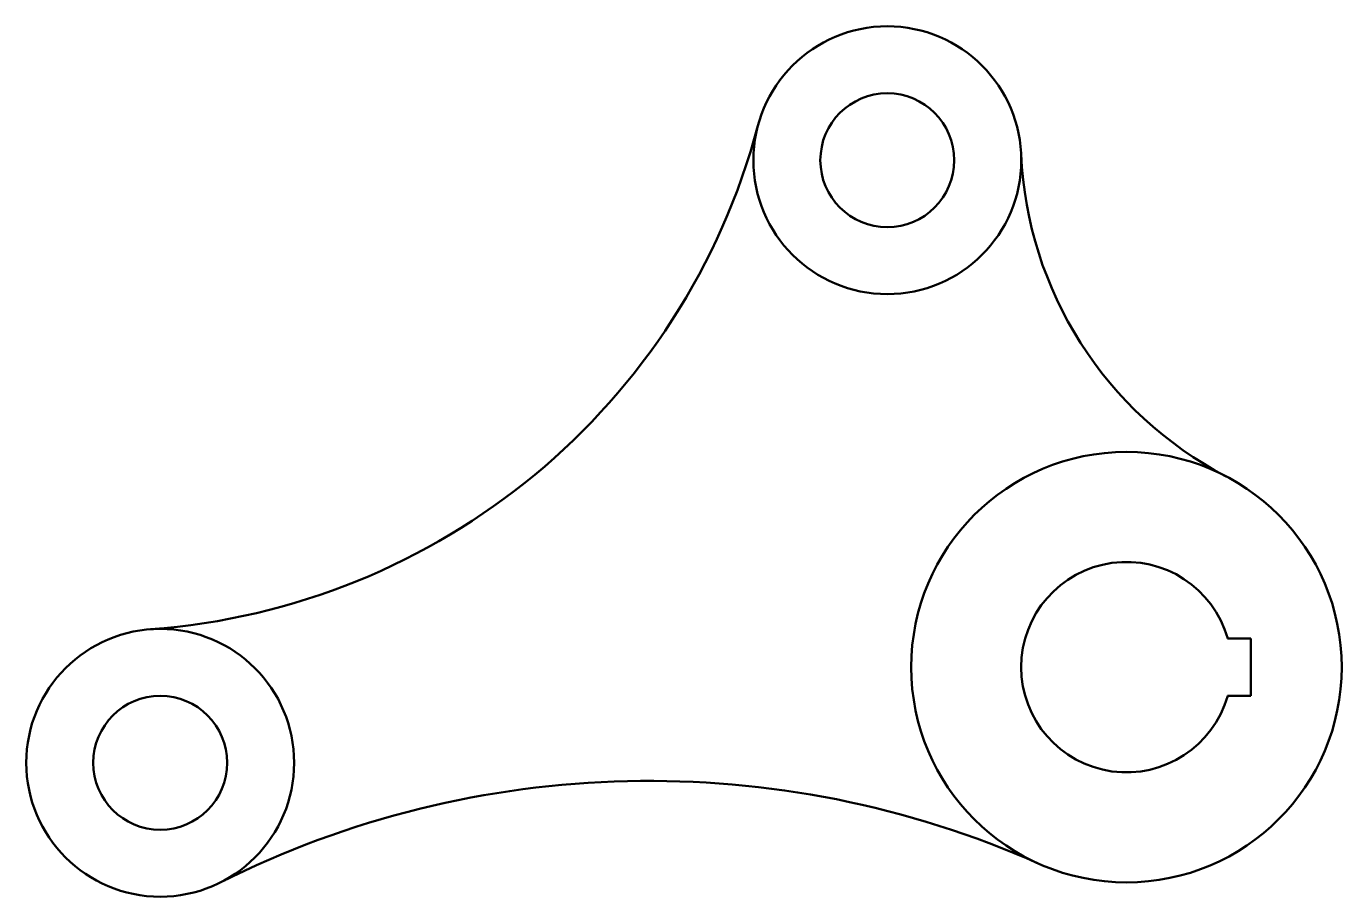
# Model space of a CAD drawing. Header units: millimetres. Extents: x -14 to 124, y -14 to 77.
import ezdxf

# ---------------------------------------------------------------- set-up
doc = ezdxf.new("R2010")
doc.units = ezdxf.units.MM
doc.layers.add('Object', color=7, linetype='Continuous', lineweight=50)

msp = doc.modelspace()

# ---------------------------------------------------------------- linework, layer by layer
at = {"layer": 'Object'}
for p, q in [((111.58, 13), (114, 13)), ((114, 13), (114, 7)), ((114, 7), (111.58, 7))]:
    msp.add_line(p, q, dxfattribs=at)
for centre, radius in [((76, 63), 14), ((76, 63), 7), ((101, 10), 22.5), ((0, 0), 14), ((0, 0), 7)]:
    msp.add_circle(centre, radius, dxfattribs=at)
for centre, radius, start, end in [((-6.16, 84.78), 71, 274.1581, 345.1558), ((129.95, 65.39), 40, 182.5393, 242.4093), ((101, 10), 11, 15.8266, 344.1734), ((51.13, -101.89), 100, 65.9778, 116.6489)]:
    msp.add_arc(centre, radius, start, end, dxfattribs=at)

doc.saveas('drawing.dxf')
